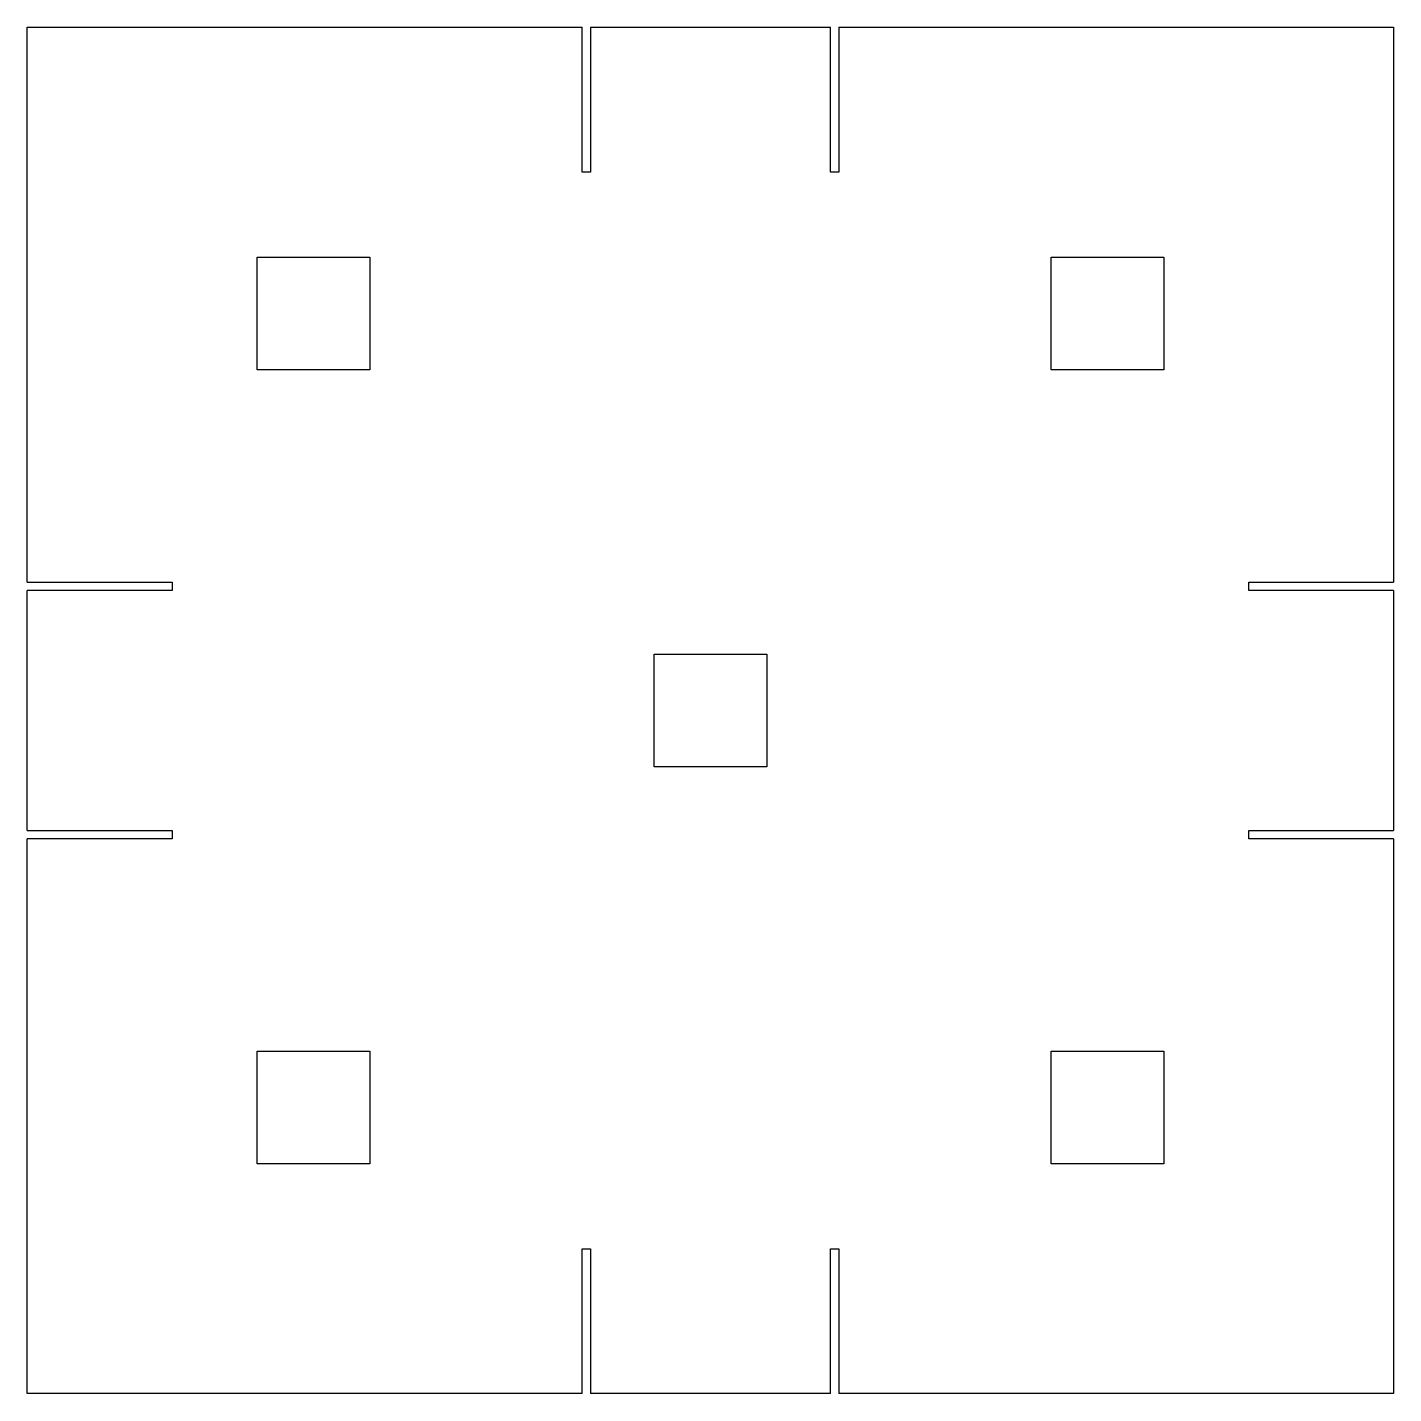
# Model space of a CAD drawing. Header units: millimetres. Extents: x -496 to -287, y 181 to 391.
import ezdxf

# ---------------------------------------------------------------- set-up
doc = ezdxf.new("R2010")
doc.units = ezdxf.units.MM

msp = doc.modelspace()

# ---------------------------------------------------------------- linework, layer by layer
at = {"color": 7, "linetype": 'Continuous', "lineweight": 25}
for p, q in [((-496.41, 390.54), (-411.32, 390.54)), ((-496.41, 305.45), (-496.41, 390.54)), ((-411.32, 368.31), (-411.32, 390.54)), ((-410.05, 390.54), (-373.22, 390.54)), ((-410.05, 390.54), (-410.05, 368.31)), ((-373.22, 368.31), (-373.22, 390.54)), ((-371.95, 390.54), (-286.86, 390.54)), ((-371.95, 390.54), (-371.95, 368.31)), ((-286.86, 390.54), (-286.86, 305.45)), ((-410.05, 368.31), (-411.32, 368.31)), ((-371.95, 368.31), (-373.22, 368.31)), ((-461.17, 338.02), (-461.17, 355.29)), ((-461.17, 355.29), (-443.9, 355.29)), ((-443.9, 355.29), (-443.9, 338.02)), ((-339.37, 338.02), (-339.37, 355.29)), ((-339.37, 355.29), (-322.1, 355.29)), ((-322.1, 355.29), (-322.1, 338.02)), ((-443.9, 338.02), (-461.17, 338.02)), ((-322.1, 338.02), (-339.37, 338.02)), ((-496.41, 305.45), (-474.18, 305.45)), ((-474.18, 304.18), (-496.41, 304.18)), ((-496.41, 267.35), (-496.41, 304.18)), ((-474.18, 305.45), (-474.18, 304.18)), ((-309.08, 304.18), (-309.08, 305.45)), ((-309.08, 305.45), (-286.86, 305.45)), ((-286.86, 304.18), (-309.08, 304.18)), ((-286.86, 304.18), (-286.86, 267.35)), ((-400.27, 277.12), (-400.27, 294.4)), ((-400.27, 294.4), (-383, 294.4)), ((-383, 294.4), (-383, 277.12)), ((-383, 277.12), (-400.27, 277.12)), ((-496.41, 267.35), (-474.18, 267.35)), ((-474.18, 267.35), (-474.18, 266.08)), ((-309.08, 266.08), (-309.08, 267.35)), ((-309.08, 267.35), (-286.86, 267.35)), ((-474.18, 266.08), (-496.41, 266.08)), ((-496.41, 180.99), (-496.41, 266.08)), ((-286.86, 266.08), (-309.08, 266.08)), ((-286.86, 266.08), (-286.86, 180.99)), ((-461.17, 216.23), (-461.17, 233.5)), ((-461.17, 233.5), (-443.9, 233.5)), ((-443.9, 233.5), (-443.9, 216.23)), ((-339.37, 216.23), (-339.37, 233.5)), ((-339.37, 233.5), (-322.1, 233.5)), ((-322.1, 233.5), (-322.1, 216.23)), ((-443.9, 216.23), (-461.17, 216.23)), ((-322.1, 216.23), (-339.37, 216.23)), ((-411.32, 180.99), (-411.32, 203.21)), ((-411.32, 203.21), (-410.05, 203.21)), ((-410.05, 203.21), (-410.05, 180.99)), ((-373.22, 180.99), (-373.22, 203.21)), ((-373.22, 203.21), (-371.95, 203.21)), ((-371.95, 203.21), (-371.95, 180.99)), ((-411.32, 180.99), (-496.41, 180.99)), ((-373.22, 180.99), (-410.05, 180.99)), ((-286.86, 180.99), (-371.95, 180.99))]:
    msp.add_line(p, q, dxfattribs=at)

doc.saveas('drawing.dxf')
